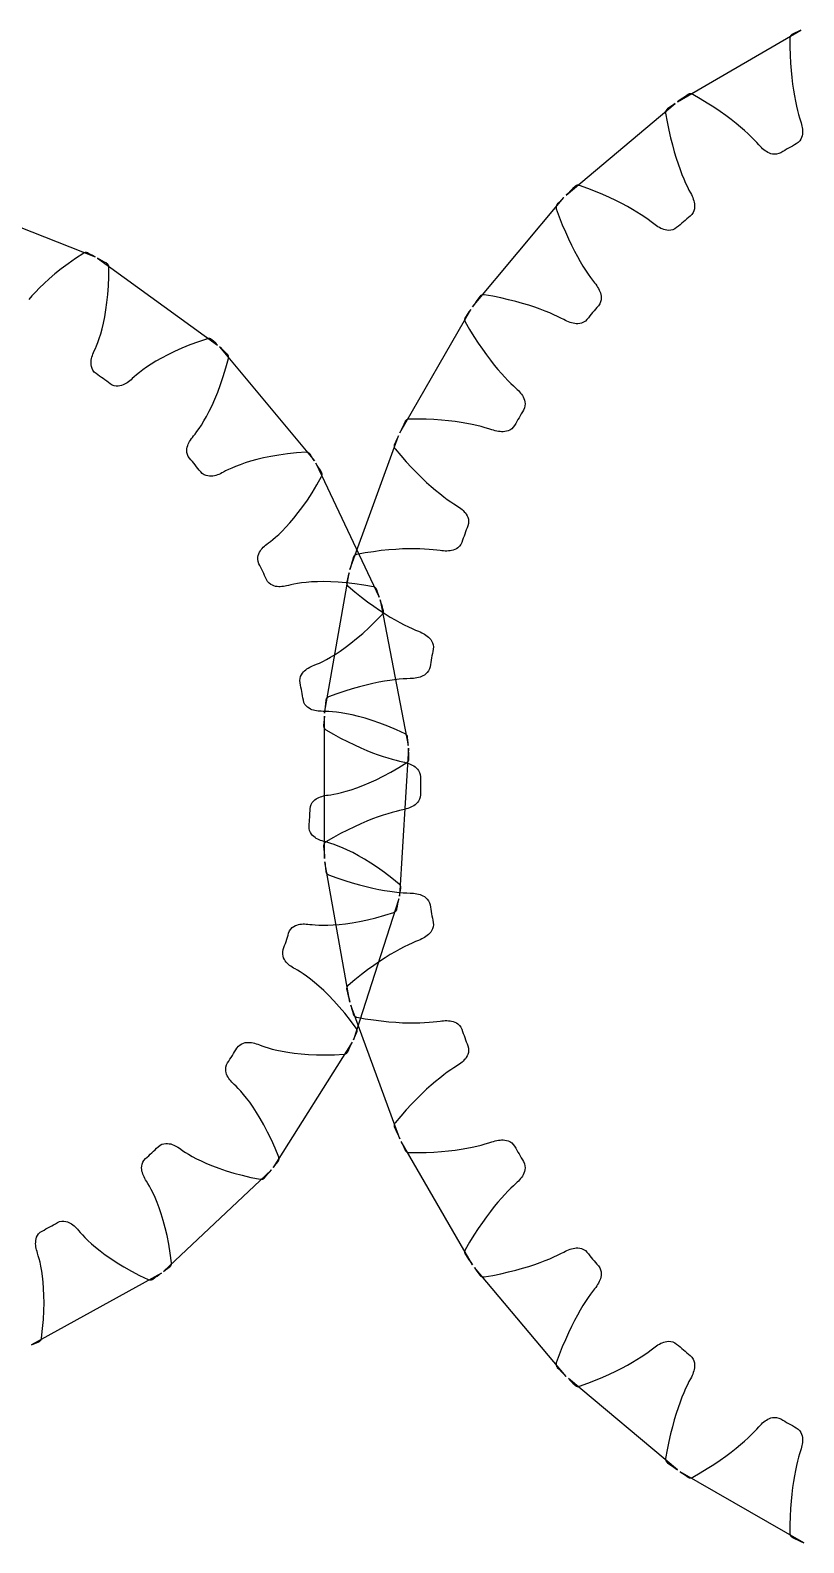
# Model space of a CAD drawing. Header units: metres. Extents: x -13.7 to 49.6, y -19 to 19.
# Drawn here: x 5.07 to 22.67, y -17.22 to 17.19 of the extents above; entities that cross this region are included whole.
import ezdxf

# ---------------------------------------------------------------- set-up
doc = ezdxf.new("R2010")
doc.units = ezdxf.units.M

msp = doc.modelspace()

# ---------------------------------------------------------------- linework, layer by layer
at = {"color": 1}
for points in [[(22.601, 17.189), (22.536, 17.159), (22.471, 17.128), (22.407, 17.097), (22.4, 17.093), (22.393, 17.089), (22.387, 17.084), (22.381, 17.079), (22.375, 17.073), (22.37, 17.067), (22.366, 17.06), (22.362, 17.054), (22.359, 17.046), (22.356, 17.039), (22.354, 17.031), (22.352, 17.024), (22.351, 17.016), (22.35, 17.008), (22.351, 16.809), (22.355, 16.62), (22.364, 16.441), (22.376, 16.272), (22.392, 16.112), (22.41, 15.963), (22.43, 15.823), (22.452, 15.694), (22.475, 15.574), (22.499, 15.465), (22.523, 15.365), (22.547, 15.276), (22.571, 15.196), (22.593, 15.126), (22.606, 15.086), (22.616, 15.048), (22.625, 15.011), (22.631, 14.974), (22.636, 14.938), (22.639, 14.902), (22.639, 14.866), (22.636, 14.829), (22.629, 14.791), (22.618, 14.753), (22.6, 14.713), (22.574, 14.673), (22.539, 14.636), (22.496, 14.606), (22.452, 14.581), (22.408, 14.556), (22.364, 14.531), (22.32, 14.506), (22.32, 14.506), (22.277, 14.481), (22.233, 14.455), (22.19, 14.43), (22.146, 14.404), (22.098, 14.382), (22.049, 14.37), (22.001, 14.367), (21.958, 14.372), (21.919, 14.381), (21.883, 14.394), (21.85, 14.41), (21.819, 14.428), (21.789, 14.448), (21.76, 14.471), (21.731, 14.495), (21.703, 14.521), (21.675, 14.549), (21.647, 14.579), (21.598, 14.634), (21.54, 14.694), (21.475, 14.76), (21.401, 14.831), (21.318, 14.906), (21.226, 14.986), (21.125, 15.07), (21.014, 15.157), (20.894, 15.247), (20.763, 15.341), (20.623, 15.436), (20.472, 15.533), (20.311, 15.631), (20.139, 15.731), (20.132, 15.734), (20.124, 15.738), (20.117, 15.74), (20.109, 15.742), (20.101, 15.743), (20.093, 15.744), (20.085, 15.744), (20.077, 15.743), (20.07, 15.742), (20.062, 15.74), (20.054, 15.737), (20.047, 15.734), (20.04, 15.731), (20.033, 15.726), (19.974, 15.686), (19.915, 15.646), (19.856, 15.605), (19.797, 15.564)], [(19.739, 15.523), (19.68, 15.481), (19.622, 15.44), (19.564, 15.398), (19.558, 15.393), (19.552, 15.387), (19.546, 15.382), (19.542, 15.375), (19.537, 15.369), (19.533, 15.362), (19.53, 15.355), (19.527, 15.347), (19.525, 15.34), (19.524, 15.332), (19.523, 15.324), (19.522, 15.316), (19.523, 15.308), (19.524, 15.3), (19.558, 15.105), (19.596, 14.92), (19.636, 14.745), (19.677, 14.58), (19.72, 14.426), (19.764, 14.281), (19.808, 14.148), (19.852, 14.024), (19.895, 13.91), (19.938, 13.807), (19.979, 13.713), (20.018, 13.629), (20.055, 13.554), (20.09, 13.489), (20.109, 13.452), (20.126, 13.416), (20.141, 13.381), (20.154, 13.346), (20.165, 13.311), (20.173, 13.276), (20.18, 13.241), (20.183, 13.204), (20.183, 13.166), (20.179, 13.126), (20.168, 13.084), (20.15, 13.04), (20.122, 12.998), (20.084, 12.96), (20.045, 12.928), (20.006, 12.896), (19.967, 12.864), (19.929, 12.831), (19.929, 12.831), (19.89, 12.799), (19.852, 12.766), (19.813, 12.733), (19.775, 12.701), (19.731, 12.67), (19.685, 12.65), (19.639, 12.639), (19.595, 12.636), (19.555, 12.639), (19.517, 12.646), (19.482, 12.655), (19.448, 12.668), (19.415, 12.682), (19.383, 12.699), (19.35, 12.718), (19.318, 12.739), (19.286, 12.762), (19.253, 12.787), (19.195, 12.832), (19.128, 12.881), (19.052, 12.935), (18.967, 12.992), (18.872, 13.052), (18.768, 13.114), (18.653, 13.179), (18.529, 13.246), (18.395, 13.314), (18.25, 13.383), (18.095, 13.452), (17.93, 13.522), (17.754, 13.591), (17.567, 13.659), (17.56, 13.661), (17.552, 13.663), (17.544, 13.664), (17.536, 13.664), (17.528, 13.664), (17.521, 13.663), (17.513, 13.662), (17.505, 13.66), (17.498, 13.657), (17.49, 13.654), (17.483, 13.651), (17.477, 13.646), (17.47, 13.641), (17.465, 13.636), (17.413, 13.586), (17.362, 13.536), (17.311, 13.486), (17.26, 13.435)], [(17.21, 13.384), (17.159, 13.333), (17.109, 13.282), (17.059, 13.231), (17.054, 13.225), (17.049, 13.219), (17.045, 13.212), (17.041, 13.205), (17.038, 13.198), (17.035, 13.19), (17.033, 13.183), (17.032, 13.175), (17.031, 13.167), (17.031, 13.159), (17.032, 13.151), (17.033, 13.143), (17.034, 13.136), (17.037, 13.128), (17.105, 12.941), (17.174, 12.765), (17.243, 12.6), (17.313, 12.445), (17.382, 12.301), (17.45, 12.166), (17.516, 12.042), (17.581, 11.928), (17.644, 11.824), (17.704, 11.729), (17.761, 11.644), (17.814, 11.568), (17.863, 11.501), (17.909, 11.442), (17.934, 11.41), (17.957, 11.377), (17.978, 11.345), (17.996, 11.313), (18.013, 11.28), (18.028, 11.247), (18.04, 11.213), (18.05, 11.178), (18.056, 11.141), (18.059, 11.1), (18.056, 11.057), (18.045, 11.011), (18.025, 10.964), (17.995, 10.921), (17.962, 10.882), (17.929, 10.844), (17.897, 10.805), (17.864, 10.767), (17.864, 10.767), (17.832, 10.728), (17.799, 10.689), (17.767, 10.65), (17.735, 10.611), (17.698, 10.574), (17.655, 10.546), (17.612, 10.527), (17.57, 10.517), (17.529, 10.512), (17.491, 10.512), (17.455, 10.516), (17.419, 10.522), (17.384, 10.531), (17.349, 10.542), (17.314, 10.555), (17.279, 10.57), (17.243, 10.587), (17.206, 10.606), (17.141, 10.64), (17.067, 10.677), (16.983, 10.716), (16.889, 10.758), (16.785, 10.8), (16.671, 10.844), (16.548, 10.888), (16.414, 10.932), (16.27, 10.976), (16.115, 11.018), (15.951, 11.06), (15.776, 11.1), (15.591, 11.137), (15.395, 11.172), (15.387, 11.173), (15.379, 11.173), (15.371, 11.173), (15.363, 11.172), (15.356, 11.17), (15.348, 11.168), (15.341, 11.165), (15.333, 11.162), (15.326, 11.158), (15.32, 11.154), (15.314, 11.149), (15.308, 11.144), (15.303, 11.138), (15.298, 11.131), (15.256, 11.073), (15.214, 11.015), (15.173, 10.957), (15.131, 10.898)], [(15.091, 10.839), (15.05, 10.78), (15.009, 10.721), (14.969, 10.662), (14.965, 10.655), (14.961, 10.648), (14.958, 10.641), (14.956, 10.633), (14.954, 10.626), (14.952, 10.618), (14.952, 10.61), (14.952, 10.602), (14.952, 10.594), (14.954, 10.586), (14.955, 10.579), (14.958, 10.571), (14.961, 10.564), (14.964, 10.557), (15.064, 10.385), (15.162, 10.224), (15.26, 10.073), (15.355, 9.932), (15.448, 9.802), (15.538, 9.681), (15.625, 9.571), (15.709, 9.469), (15.789, 9.378), (15.864, 9.295), (15.935, 9.221), (16.001, 9.155), (16.061, 9.098), (16.116, 9.048), (16.146, 9.02), (16.175, 8.992), (16.201, 8.964), (16.225, 8.936), (16.247, 8.907), (16.267, 8.877), (16.285, 8.846), (16.301, 8.812), (16.314, 8.777), (16.323, 8.737), (16.328, 8.694), (16.325, 8.647), (16.314, 8.597), (16.291, 8.549), (16.266, 8.506), (16.24, 8.462), (16.215, 8.419), (16.189, 8.375), (16.189, 8.375), (16.164, 8.331), (16.139, 8.287), (16.114, 8.244), (16.09, 8.2), (16.059, 8.156), (16.022, 8.121), (15.982, 8.095), (15.943, 8.078), (15.904, 8.066), (15.866, 8.06), (15.83, 8.057), (15.794, 8.057), (15.758, 8.059), (15.722, 8.064), (15.685, 8.071), (15.647, 8.079), (15.609, 8.09), (15.57, 8.102), (15.5, 8.125), (15.42, 8.148), (15.33, 8.172), (15.231, 8.197), (15.121, 8.221), (15.002, 8.244), (14.872, 8.266), (14.733, 8.286), (14.583, 8.304), (14.424, 8.319), (14.254, 8.331), (14.075, 8.34), (13.886, 8.345), (13.687, 8.345), (13.68, 8.345), (13.672, 8.344), (13.664, 8.342), (13.656, 8.34), (13.649, 8.337), (13.642, 8.333), (13.635, 8.329), (13.629, 8.325), (13.622, 8.32), (13.617, 8.314), (13.611, 8.309), (13.607, 8.302), (13.602, 8.296), (13.599, 8.289), (13.567, 8.224), (13.537, 8.159), (13.506, 8.095), (13.476, 8.03)], [(13.445, 7.965), (13.415, 7.9), (13.386, 7.834), (13.356, 7.769), (13.353, 7.762), (13.351, 7.754), (13.349, 7.746), (13.348, 7.739), (13.348, 7.731), (13.348, 7.723), (13.349, 7.715), (13.35, 7.707), (13.352, 7.699), (13.354, 7.692), (13.358, 7.685), (13.361, 7.678), (13.366, 7.671), (13.37, 7.665), (13.498, 7.513), (13.623, 7.371), (13.745, 7.239), (13.863, 7.117), (13.977, 7.005), (14.087, 6.902), (14.193, 6.808), (14.293, 6.723), (14.387, 6.647), (14.476, 6.578), (14.558, 6.517), (14.635, 6.464), (14.704, 6.418), (14.766, 6.379), (14.801, 6.357), (14.834, 6.334), (14.864, 6.311), (14.893, 6.287), (14.92, 6.262), (14.945, 6.237), (14.968, 6.209), (14.989, 6.179), (15.008, 6.146), (15.025, 6.109), (15.037, 6.067), (15.042, 6.02), (15.039, 5.969), (15.026, 5.918), (15.008, 5.871), (14.99, 5.824), (14.973, 5.776), (14.956, 5.729), (14.956, 5.729), (14.938, 5.681), (14.921, 5.634), (14.904, 5.586), (14.888, 5.539), (14.865, 5.491), (14.835, 5.45), (14.8, 5.418), (14.764, 5.393), (14.728, 5.375), (14.692, 5.362), (14.657, 5.353), (14.621, 5.347), (14.585, 5.343), (14.549, 5.341), (14.511, 5.341), (14.473, 5.343), (14.433, 5.347), (14.393, 5.353), (14.32, 5.363), (14.237, 5.372), (14.144, 5.38), (14.042, 5.387), (13.93, 5.391), (13.808, 5.393), (13.677, 5.392), (13.536, 5.388), (13.386, 5.38), (13.226, 5.367), (13.057, 5.35), (12.879, 5.327), (12.692, 5.299), (12.497, 5.265), (12.489, 5.263), (12.482, 5.261), (12.474, 5.258), (12.467, 5.254), (12.46, 5.25), (12.454, 5.245), (12.448, 5.24), (12.442, 5.235), (12.437, 5.229), (12.432, 5.222), (12.428, 5.216), (12.425, 5.209), (12.422, 5.201), (12.419, 5.194), (12.4, 5.125), (12.38, 5.056), (12.361, 4.987), (12.343, 4.918)], [(12.324, 4.848), (12.306, 4.779), (12.288, 4.71), (12.271, 4.64), (12.269, 4.632), (12.268, 4.625), (12.268, 4.617), (12.268, 4.609), (12.269, 4.601), (12.27, 4.593), (12.272, 4.585), (12.275, 4.578), (12.278, 4.571), (12.282, 4.564), (12.287, 4.557), (12.291, 4.551), (12.297, 4.545), (12.303, 4.54), (12.455, 4.412), (12.603, 4.294), (12.745, 4.186), (12.883, 4.086), (13.015, 3.996), (13.141, 3.913), (13.261, 3.839), (13.374, 3.773), (13.481, 3.714), (13.58, 3.662), (13.672, 3.616), (13.756, 3.577), (13.832, 3.544), (13.9, 3.516), (13.939, 3.5), (13.975, 3.484), (14.009, 3.466), (14.041, 3.448), (14.072, 3.428), (14.101, 3.407), (14.129, 3.384), (14.155, 3.358), (14.18, 3.329), (14.202, 3.295), (14.221, 3.256), (14.235, 3.211), (14.241, 3.16), (14.236, 3.107), (14.227, 3.058), (14.218, 3.008), (14.209, 2.958), (14.2, 2.909), (14.2, 2.909), (14.191, 2.859), (14.183, 2.809), (14.174, 2.759), (14.166, 2.71), (14.152, 2.658), (14.129, 2.613), (14.101, 2.575), (14.07, 2.545), (14.037, 2.521), (14.004, 2.502), (13.971, 2.487), (13.937, 2.474), (13.902, 2.464), (13.866, 2.456), (13.83, 2.45), (13.792, 2.445), (13.752, 2.442), (13.711, 2.44), (13.637, 2.437), (13.554, 2.432), (13.462, 2.424), (13.36, 2.413), (13.249, 2.398), (13.128, 2.379), (12.999, 2.355), (12.861, 2.327), (12.715, 2.292), (12.56, 2.252), (12.396, 2.206), (12.225, 2.153), (12.046, 2.092), (11.859, 2.025), (11.852, 2.022), (11.845, 2.018), (11.838, 2.014), (11.832, 2.009), (11.826, 2.004), (11.82, 1.998), (11.815, 1.992), (11.81, 1.986), (11.806, 1.979), (11.803, 1.972), (11.8, 1.964), (11.798, 1.957), (11.796, 1.949), (11.795, 1.941), (11.788, 1.87), (11.781, 1.799), (11.774, 1.727), (11.768, 1.656)], [(11.762, 1.585), (11.756, 1.513), (11.75, 1.442), (11.745, 1.37), (11.745, 1.362), (11.745, 1.354), (11.746, 1.347), (11.748, 1.339), (11.75, 1.331), (11.753, 1.324), (11.756, 1.317), (11.76, 1.31), (11.764, 1.303), (11.769, 1.297), (11.775, 1.291), (11.781, 1.286), (11.787, 1.281), (11.794, 1.277), (11.966, 1.178), (12.132, 1.087), (12.291, 1.005), (12.444, 0.931), (12.59, 0.865), (12.728, 0.806), (12.859, 0.753), (12.982, 0.708), (13.097, 0.668), (13.204, 0.634), (13.302, 0.605), (13.392, 0.581), (13.473, 0.562), (13.545, 0.546), (13.585, 0.537), (13.624, 0.527), (13.661, 0.516), (13.696, 0.503), (13.729, 0.489), (13.762, 0.473), (13.793, 0.455), (13.823, 0.435), (13.852, 0.41), (13.88, 0.381), (13.906, 0.346), (13.927, 0.303), (13.942, 0.255), (13.947, 0.202), (13.946, 0.151), (13.946, 0.101), (13.945, 0.05), (13.945, 0), (13.945, 0), (13.945, -0.05), (13.946, -0.101), (13.946, -0.151), (13.947, -0.202), (13.942, -0.255), (13.927, -0.303), (13.906, -0.346), (13.88, -0.381), (13.852, -0.41), (13.823, -0.435), (13.793, -0.455), (13.762, -0.473), (13.729, -0.489), (13.696, -0.503), (13.661, -0.516), (13.624, -0.527), (13.585, -0.537), (13.545, -0.546), (13.473, -0.562), (13.392, -0.581), (13.302, -0.605), (13.204, -0.634), (13.097, -0.668), (12.982, -0.708), (12.859, -0.753), (12.728, -0.806), (12.59, -0.865), (12.444, -0.931), (12.291, -1.005), (12.132, -1.087), (11.966, -1.178), (11.794, -1.277), (11.787, -1.281), (11.781, -1.286), (11.775, -1.291), (11.769, -1.297), (11.764, -1.303), (11.76, -1.31), (11.756, -1.317), (11.753, -1.324), (11.75, -1.331), (11.748, -1.339), (11.746, -1.347), (11.745, -1.354), (11.745, -1.362), (11.745, -1.37), (11.75, -1.442), (11.756, -1.513), (11.762, -1.585), (11.768, -1.656)], [(11.774, -1.727), (11.781, -1.799), (11.788, -1.87), (11.795, -1.941), (11.796, -1.949), (11.798, -1.957), (11.8, -1.964), (11.803, -1.972), (11.806, -1.979), (11.81, -1.986), (11.815, -1.992), (11.82, -1.998), (11.826, -2.004), (11.832, -2.009), (11.838, -2.014), (11.845, -2.018), (11.852, -2.022), (11.859, -2.025), (12.046, -2.092), (12.225, -2.153), (12.396, -2.206), (12.56, -2.252), (12.715, -2.292), (12.861, -2.327), (12.999, -2.355), (13.128, -2.379), (13.249, -2.398), (13.36, -2.413), (13.462, -2.424), (13.554, -2.432), (13.637, -2.437), (13.711, -2.44), (13.752, -2.442), (13.792, -2.445), (13.83, -2.45), (13.866, -2.456), (13.902, -2.464), (13.937, -2.474), (13.971, -2.487), (14.004, -2.502), (14.037, -2.521), (14.07, -2.545), (14.101, -2.575), (14.129, -2.613), (14.152, -2.658), (14.166, -2.71), (14.174, -2.759), (14.183, -2.809), (14.191, -2.859), (14.2, -2.909), (14.2, -2.909), (14.209, -2.958), (14.218, -3.008), (14.227, -3.058), (14.236, -3.107), (14.241, -3.16), (14.235, -3.211), (14.221, -3.256), (14.202, -3.295), (14.18, -3.329), (14.155, -3.358), (14.129, -3.384), (14.101, -3.407), (14.072, -3.428), (14.041, -3.448), (14.009, -3.466), (13.975, -3.484), (13.939, -3.5), (13.9, -3.516), (13.832, -3.544), (13.756, -3.577), (13.672, -3.616), (13.58, -3.662), (13.481, -3.714), (13.374, -3.773), (13.261, -3.839), (13.141, -3.913), (13.015, -3.996), (12.883, -4.086), (12.745, -4.186), (12.603, -4.294), (12.455, -4.412), (12.303, -4.54), (12.297, -4.545), (12.291, -4.551), (12.287, -4.557), (12.282, -4.564), (12.278, -4.571), (12.275, -4.578), (12.272, -4.585), (12.27, -4.593), (12.269, -4.601), (12.268, -4.609), (12.268, -4.617), (12.268, -4.625), (12.269, -4.632), (12.271, -4.64), (12.288, -4.71), (12.306, -4.779), (12.324, -4.848), (12.343, -4.918)], [(12.361, -4.987), (12.38, -5.056), (12.4, -5.125), (12.419, -5.194), (12.422, -5.201), (12.425, -5.209), (12.428, -5.216), (12.432, -5.222), (12.437, -5.229), (12.442, -5.235), (12.448, -5.24), (12.454, -5.245), (12.46, -5.25), (12.467, -5.254), (12.474, -5.258), (12.482, -5.261), (12.489, -5.263), (12.497, -5.265), (12.692, -5.299), (12.879, -5.327), (13.057, -5.35), (13.226, -5.367), (13.386, -5.38), (13.536, -5.388), (13.677, -5.392), (13.808, -5.393), (13.93, -5.391), (14.042, -5.387), (14.144, -5.38), (14.237, -5.372), (14.32, -5.363), (14.393, -5.353), (14.433, -5.347), (14.473, -5.343), (14.511, -5.341), (14.549, -5.341), (14.585, -5.343), (14.621, -5.347), (14.657, -5.353), (14.692, -5.362), (14.728, -5.375), (14.764, -5.393), (14.8, -5.418), (14.835, -5.45), (14.865, -5.491), (14.888, -5.539), (14.904, -5.586), (14.921, -5.634), (14.938, -5.681), (14.956, -5.729), (14.956, -5.729), (14.973, -5.776), (14.99, -5.824), (15.008, -5.871), (15.026, -5.918), (15.039, -5.969), (15.042, -6.02), (15.037, -6.067), (15.025, -6.109), (15.008, -6.146), (14.989, -6.179), (14.968, -6.209), (14.945, -6.237), (14.92, -6.262), (14.893, -6.287), (14.864, -6.311), (14.834, -6.334), (14.801, -6.357), (14.766, -6.379), (14.704, -6.418), (14.635, -6.464), (14.558, -6.517), (14.476, -6.578), (14.387, -6.647), (14.293, -6.723), (14.193, -6.808), (14.087, -6.902), (13.977, -7.005), (13.863, -7.117), (13.745, -7.239), (13.623, -7.371), (13.498, -7.513), (13.37, -7.665), (13.366, -7.671), (13.361, -7.678), (13.358, -7.685), (13.354, -7.692), (13.352, -7.699), (13.35, -7.707), (13.349, -7.715), (13.348, -7.723), (13.348, -7.731), (13.348, -7.739), (13.349, -7.746), (13.351, -7.754), (13.353, -7.762), (13.356, -7.769), (13.386, -7.834), (13.415, -7.9), (13.445, -7.965), (13.476, -8.03)], [(13.506, -8.095), (13.537, -8.159), (13.567, -8.224), (13.599, -8.289), (13.602, -8.296), (13.607, -8.302), (13.611, -8.309), (13.617, -8.314), (13.622, -8.32), (13.629, -8.325), (13.635, -8.329), (13.642, -8.333), (13.649, -8.337), (13.656, -8.34), (13.664, -8.342), (13.672, -8.344), (13.68, -8.345), (13.687, -8.345), (13.886, -8.345), (14.075, -8.34), (14.254, -8.331), (14.424, -8.319), (14.583, -8.304), (14.733, -8.286), (14.872, -8.266), (15.002, -8.244), (15.121, -8.221), (15.231, -8.197), (15.33, -8.172), (15.42, -8.148), (15.5, -8.125), (15.57, -8.102), (15.609, -8.09), (15.647, -8.079), (15.685, -8.071), (15.722, -8.064), (15.758, -8.059), (15.794, -8.057), (15.83, -8.057), (15.866, -8.06), (15.904, -8.066), (15.943, -8.078), (15.982, -8.095), (16.022, -8.121), (16.059, -8.156), (16.09, -8.2), (16.114, -8.244), (16.139, -8.287), (16.164, -8.331), (16.189, -8.375), (16.189, -8.375), (16.215, -8.419), (16.24, -8.462), (16.266, -8.506), (16.291, -8.549), (16.314, -8.597), (16.325, -8.647), (16.328, -8.694), (16.323, -8.737), (16.314, -8.777), (16.301, -8.812), (16.285, -8.846), (16.267, -8.877), (16.247, -8.907), (16.225, -8.936), (16.201, -8.964), (16.175, -8.992), (16.146, -9.02), (16.116, -9.048), (16.061, -9.098), (16.001, -9.155), (15.935, -9.221), (15.864, -9.295), (15.789, -9.378), (15.709, -9.469), (15.625, -9.571), (15.538, -9.681), (15.448, -9.802), (15.355, -9.932), (15.26, -10.073), (15.162, -10.224), (15.064, -10.385), (14.964, -10.557), (14.961, -10.564), (14.958, -10.571), (14.955, -10.579), (14.954, -10.586), (14.952, -10.594), (14.952, -10.602), (14.952, -10.61), (14.952, -10.618), (14.954, -10.626), (14.956, -10.633), (14.958, -10.641), (14.961, -10.648), (14.965, -10.655), (14.969, -10.662), (15.009, -10.721), (15.05, -10.78), (15.091, -10.839), (15.131, -10.898)], [(15.173, -10.957), (15.214, -11.015), (15.256, -11.073), (15.298, -11.131), (15.303, -11.138), (15.308, -11.144), (15.314, -11.149), (15.32, -11.154), (15.326, -11.158), (15.333, -11.162), (15.341, -11.165), (15.348, -11.168), (15.356, -11.17), (15.363, -11.172), (15.371, -11.173), (15.379, -11.173), (15.387, -11.173), (15.395, -11.172), (15.591, -11.137), (15.776, -11.1), (15.951, -11.06), (16.115, -11.018), (16.27, -10.976), (16.414, -10.932), (16.548, -10.888), (16.671, -10.844), (16.785, -10.8), (16.889, -10.758), (16.983, -10.716), (17.067, -10.677), (17.141, -10.64), (17.206, -10.606), (17.243, -10.587), (17.279, -10.57), (17.314, -10.555), (17.349, -10.542), (17.384, -10.531), (17.419, -10.522), (17.455, -10.516), (17.491, -10.512), (17.529, -10.512), (17.57, -10.517), (17.612, -10.527), (17.655, -10.546), (17.698, -10.574), (17.735, -10.611), (17.767, -10.65), (17.799, -10.689), (17.832, -10.728), (17.864, -10.767), (17.864, -10.767), (17.897, -10.805), (17.929, -10.844), (17.962, -10.882), (17.995, -10.921), (18.025, -10.964), (18.045, -11.011), (18.056, -11.057), (18.059, -11.1), (18.056, -11.141), (18.05, -11.178), (18.04, -11.213), (18.028, -11.247), (18.013, -11.28), (17.996, -11.313), (17.978, -11.345), (17.957, -11.377), (17.934, -11.41), (17.909, -11.442), (17.863, -11.501), (17.814, -11.568), (17.761, -11.644), (17.704, -11.729), (17.644, -11.824), (17.581, -11.928), (17.516, -12.042), (17.45, -12.166), (17.382, -12.301), (17.313, -12.445), (17.243, -12.6), (17.174, -12.765), (17.105, -12.941), (17.037, -13.128), (17.034, -13.136), (17.033, -13.143), (17.032, -13.151), (17.031, -13.159), (17.031, -13.167), (17.032, -13.175), (17.033, -13.183), (17.035, -13.19), (17.038, -13.198), (17.041, -13.205), (17.045, -13.212), (17.049, -13.219), (17.054, -13.225), (17.059, -13.231), (17.109, -13.282), (17.159, -13.333), (17.21, -13.384), (17.26, -13.435)], [(17.311, -13.486), (17.362, -13.536), (17.413, -13.586), (17.465, -13.636), (17.47, -13.641), (17.477, -13.646), (17.483, -13.651), (17.49, -13.654), (17.498, -13.657), (17.505, -13.66), (17.513, -13.662), (17.521, -13.663), (17.528, -13.664), (17.536, -13.664), (17.544, -13.664), (17.552, -13.663), (17.56, -13.661), (17.567, -13.659), (17.754, -13.591), (17.93, -13.522), (18.095, -13.452), (18.25, -13.383), (18.395, -13.314), (18.529, -13.246), (18.653, -13.179), (18.768, -13.114), (18.872, -13.052), (18.967, -12.992), (19.052, -12.935), (19.128, -12.881), (19.195, -12.832), (19.253, -12.787), (19.286, -12.762), (19.318, -12.739), (19.35, -12.718), (19.383, -12.699), (19.415, -12.682), (19.448, -12.668), (19.482, -12.655), (19.517, -12.646), (19.555, -12.639), (19.595, -12.636), (19.639, -12.639), (19.685, -12.65), (19.731, -12.67), (19.775, -12.701), (19.813, -12.733), (19.852, -12.766), (19.89, -12.799), (19.929, -12.831), (19.929, -12.831), (19.967, -12.864), (20.006, -12.896), (20.045, -12.928), (20.084, -12.96), (20.122, -12.998), (20.15, -13.04), (20.168, -13.084), (20.179, -13.126), (20.183, -13.166), (20.183, -13.204), (20.18, -13.241), (20.173, -13.276), (20.165, -13.311), (20.154, -13.346), (20.141, -13.381), (20.126, -13.416), (20.109, -13.452), (20.09, -13.489), (20.055, -13.554), (20.018, -13.629), (19.979, -13.713), (19.938, -13.807), (19.895, -13.91), (19.852, -14.024), (19.808, -14.148), (19.764, -14.281), (19.72, -14.426), (19.677, -14.58), (19.636, -14.745), (19.596, -14.92), (19.558, -15.105), (19.524, -15.3), (19.523, -15.308), (19.522, -15.316), (19.523, -15.324), (19.524, -15.332), (19.525, -15.34), (19.527, -15.347), (19.53, -15.355), (19.533, -15.362), (19.537, -15.369), (19.542, -15.375), (19.546, -15.382), (19.552, -15.387), (19.558, -15.393), (19.564, -15.398), (19.622, -15.44), (19.68, -15.481), (19.739, -15.523), (19.797, -15.564)], [(19.856, -15.605), (19.915, -15.646), (19.974, -15.686), (20.033, -15.726), (20.04, -15.731), (20.047, -15.734), (20.054, -15.737), (20.062, -15.74), (20.07, -15.742), (20.077, -15.743), (20.085, -15.744), (20.093, -15.744), (20.101, -15.743), (20.109, -15.742), (20.117, -15.74), (20.124, -15.738), (20.132, -15.734), (20.139, -15.731), (20.311, -15.631), (20.472, -15.533), (20.623, -15.436), (20.763, -15.341), (20.894, -15.247), (21.014, -15.157), (21.125, -15.07), (21.226, -14.986), (21.318, -14.906), (21.401, -14.831), (21.475, -14.76), (21.54, -14.694), (21.598, -14.634), (21.647, -14.579), (21.675, -14.549), (21.703, -14.521), (21.731, -14.495), (21.76, -14.471), (21.789, -14.448), (21.819, -14.428), (21.85, -14.41), (21.883, -14.394), (21.919, -14.381), (21.958, -14.372), (22.001, -14.367), (22.049, -14.37), (22.098, -14.382), (22.146, -14.404), (22.19, -14.43), (22.233, -14.455), (22.277, -14.481), (22.32, -14.506), (22.32, -14.506), (22.364, -14.531), (22.408, -14.556), (22.452, -14.581), (22.496, -14.606), (22.539, -14.636), (22.574, -14.673), (22.6, -14.713), (22.618, -14.753), (22.629, -14.791), (22.636, -14.829), (22.639, -14.866), (22.639, -14.902), (22.636, -14.938), (22.631, -14.974), (22.625, -15.011), (22.616, -15.048), (22.606, -15.086), (22.593, -15.126), (22.571, -15.196), (22.547, -15.276), (22.523, -15.365), (22.499, -15.465), (22.475, -15.574), (22.452, -15.694), (22.43, -15.823), (22.41, -15.963), (22.392, -16.112), (22.376, -16.272), (22.364, -16.441), (22.355, -16.62), (22.351, -16.809), (22.35, -17.008), (22.351, -17.016), (22.352, -17.024), (22.354, -17.031), (22.356, -17.039), (22.359, -17.046), (22.362, -17.054), (22.366, -17.06), (22.37, -17.067), (22.375, -17.073), (22.381, -17.079), (22.387, -17.084), (22.393, -17.089), (22.4, -17.093), (22.407, -17.097), (22.471, -17.128), (22.536, -17.159), (22.601, -17.189), (22.666, -17.22)]]:
    msp.add_lwpolyline(points, close=True, dxfattribs=at)
at = {"color": 5}
msp.add_lwpolyline([(3.407, 13.27), (6.547, 12.034), (6.494, 12.063), (6.441, 12.091), (6.388, 12.12), (6.381, 12.123), (6.374, 12.126), (6.367, 12.128), (6.36, 12.129), (6.352, 12.131), (6.345, 12.131), (6.337, 12.131), (6.33, 12.131), (6.323, 12.13), (6.315, 12.128), (6.308, 12.126), (6.301, 12.123), (6.295, 12.12), (6.288, 12.116), (6.103, 11.996), (5.932, 11.878), (5.775, 11.761), (5.631, 11.647), (5.501, 11.537), (5.384, 11.43), (5.28, 11.329), (5.187, 11.234), (5.106, 11.144), (5.036, 11.062)], dxfattribs=at)
for points in [[(9.334, 10.028), (9.29, 10.069), (9.246, 10.11), (9.201, 10.15), (9.195, 10.155), (9.189, 10.159), (9.183, 10.163), (9.176, 10.167), (9.17, 10.17), (9.162, 10.172), (9.155, 10.174), (9.148, 10.175), (9.141, 10.176), (9.133, 10.176), (9.126, 10.176), (9.118, 10.175), (9.111, 10.174), (9.104, 10.172), (8.895, 10.102), (8.699, 10.029), (8.518, 9.955), (8.351, 9.881), (8.198, 9.806), (8.058, 9.732), (7.931, 9.66), (7.818, 9.591), (7.717, 9.524), (7.629, 9.462), (7.553, 9.404), (7.488, 9.352), (7.435, 9.305), (7.392, 9.266), (7.363, 9.239), (7.334, 9.214), (7.304, 9.192), (7.275, 9.171), (7.245, 9.152), (7.214, 9.135), (7.182, 9.12), (7.148, 9.108), (7.112, 9.099), (7.072, 9.094), (7.029, 9.094), (6.983, 9.101), (6.935, 9.118), (6.89, 9.145), (6.85, 9.175), (6.81, 9.204), (6.77, 9.234), (6.73, 9.263), (6.73, 9.263), (6.69, 9.292), (6.649, 9.321), (6.609, 9.35), (6.568, 9.379), (6.528, 9.413), (6.498, 9.453), (6.476, 9.495), (6.463, 9.536), (6.456, 9.575), (6.454, 9.613), (6.455, 9.649), (6.459, 9.684), (6.465, 9.718), (6.474, 9.753), (6.484, 9.787), (6.497, 9.822), (6.512, 9.857), (6.528, 9.894), (6.553, 9.946), (6.58, 10.011), (6.61, 10.089), (6.641, 10.179), (6.673, 10.283), (6.705, 10.399), (6.737, 10.528), (6.766, 10.671), (6.793, 10.827), (6.817, 10.996), (6.836, 11.178), (6.85, 11.373), (6.859, 11.581), (6.861, 11.801), (6.86, 11.809), (6.859, 11.816), (6.858, 11.824), (6.856, 11.831), (6.853, 11.838), (6.85, 11.845), (6.847, 11.851), (6.843, 11.857), (6.838, 11.863), (6.834, 11.869), (6.828, 11.874), (6.823, 11.879), (6.817, 11.883), (6.81, 11.887), (6.758, 11.917), (6.705, 11.947), (6.653, 11.976), (6.6, 12.005)], [(11.535, 7.392), (11.502, 7.442), (11.469, 7.493), (11.436, 7.543), (11.432, 7.549), (11.427, 7.555), (11.422, 7.56), (11.416, 7.565), (11.411, 7.57), (11.404, 7.574), (11.398, 7.577), (11.391, 7.581), (11.384, 7.583), (11.377, 7.585), (11.37, 7.587), (11.362, 7.588), (11.355, 7.588), (11.347, 7.588), (11.127, 7.572), (10.92, 7.551), (10.726, 7.524), (10.546, 7.494), (10.379, 7.459), (10.225, 7.423), (10.084, 7.384), (9.957, 7.345), (9.843, 7.306), (9.742, 7.267), (9.654, 7.23), (9.578, 7.196), (9.515, 7.164), (9.464, 7.137), (9.429, 7.118), (9.395, 7.101), (9.361, 7.086), (9.327, 7.073), (9.293, 7.063), (9.259, 7.054), (9.224, 7.048), (9.188, 7.044), (9.151, 7.045), (9.111, 7.049), (9.07, 7.06), (9.027, 7.078), (8.985, 7.107), (8.948, 7.144), (8.917, 7.183), (8.885, 7.222), (8.854, 7.26), (8.822, 7.299), (8.822, 7.299), (8.791, 7.337), (8.759, 7.375), (8.727, 7.413), (8.694, 7.451), (8.664, 7.494), (8.645, 7.54), (8.634, 7.586), (8.632, 7.629), (8.634, 7.669), (8.641, 7.706), (8.652, 7.74), (8.664, 7.773), (8.679, 7.805), (8.696, 7.836), (8.715, 7.867), (8.736, 7.898), (8.759, 7.928), (8.784, 7.959), (8.82, 8.004), (8.863, 8.06), (8.911, 8.128), (8.964, 8.208), (9.021, 8.3), (9.081, 8.405), (9.143, 8.522), (9.207, 8.653), (9.272, 8.797), (9.337, 8.955), (9.401, 9.127), (9.463, 9.312), (9.523, 9.511), (9.58, 9.725), (9.581, 9.732), (9.582, 9.739), (9.583, 9.747), (9.583, 9.754), (9.582, 9.761), (9.581, 9.769), (9.579, 9.776), (9.577, 9.783), (9.574, 9.79), (9.571, 9.797), (9.567, 9.803), (9.562, 9.809), (9.558, 9.815), (9.553, 9.82), (9.509, 9.862), (9.466, 9.904), (9.422, 9.946), (9.378, 9.987)], [(13.011, 4.291), (12.992, 4.348), (12.972, 4.405), (12.953, 4.462), (12.95, 4.469), (12.947, 4.476), (12.943, 4.482), (12.939, 4.488), (12.935, 4.494), (12.93, 4.5), (12.924, 4.505), (12.918, 4.51), (12.912, 4.514), (12.906, 4.518), (12.899, 4.521), (12.892, 4.524), (12.885, 4.526), (12.878, 4.528), (12.661, 4.567), (12.455, 4.598), (12.261, 4.62), (12.078, 4.635), (11.908, 4.644), (11.75, 4.647), (11.604, 4.644), (11.471, 4.638), (11.351, 4.628), (11.243, 4.616), (11.149, 4.602), (11.067, 4.588), (10.998, 4.573), (10.942, 4.559), (10.903, 4.549), (10.866, 4.542), (10.829, 4.536), (10.793, 4.532), (10.758, 4.53), (10.722, 4.53), (10.687, 4.532), (10.652, 4.538), (10.615, 4.547), (10.578, 4.562), (10.54, 4.582), (10.503, 4.611), (10.47, 4.649), (10.443, 4.695), (10.423, 4.74), (10.402, 4.785), (10.381, 4.83), (10.36, 4.875), (10.36, 4.875), (10.339, 4.92), (10.318, 4.965), (10.296, 5.01), (10.274, 5.054), (10.256, 5.104), (10.248, 5.154), (10.25, 5.201), (10.258, 5.243), (10.27, 5.281), (10.286, 5.315), (10.305, 5.346), (10.325, 5.374), (10.347, 5.401), (10.371, 5.427), (10.397, 5.453), (10.425, 5.477), (10.455, 5.501), (10.487, 5.525), (10.534, 5.559), (10.589, 5.603), (10.653, 5.657), (10.724, 5.721), (10.802, 5.796), (10.886, 5.882), (10.975, 5.981), (11.07, 6.091), (11.169, 6.215), (11.271, 6.352), (11.375, 6.502), (11.482, 6.666), (11.589, 6.844), (11.697, 7.037), (11.701, 7.043), (11.703, 7.05), (11.706, 7.057), (11.707, 7.065), (11.709, 7.072), (11.709, 7.079), (11.709, 7.087), (11.709, 7.094), (11.708, 7.102), (11.706, 7.109), (11.704, 7.116), (11.701, 7.123), (11.698, 7.13), (11.695, 7.136), (11.663, 7.188), (11.631, 7.239), (11.599, 7.29), (11.567, 7.341)], [(13.669, 0.92), (13.665, 0.981), (13.66, 1.041), (13.656, 1.101), (13.655, 1.108), (13.653, 1.115), (13.651, 1.123), (13.649, 1.13), (13.646, 1.136), (13.642, 1.143), (13.638, 1.149), (13.634, 1.155), (13.629, 1.161), (13.624, 1.166), (13.618, 1.171), (13.612, 1.175), (13.606, 1.179), (13.599, 1.183), (13.399, 1.275), (13.207, 1.356), (13.025, 1.426), (12.852, 1.486), (12.689, 1.537), (12.536, 1.579), (12.395, 1.613), (12.264, 1.64), (12.145, 1.66), (12.038, 1.675), (11.943, 1.685), (11.86, 1.691), (11.79, 1.694), (11.732, 1.694), (11.692, 1.695), (11.654, 1.697), (11.617, 1.7), (11.581, 1.705), (11.546, 1.712), (11.512, 1.721), (11.479, 1.732), (11.446, 1.747), (11.413, 1.765), (11.38, 1.788), (11.349, 1.817), (11.32, 1.854), (11.297, 1.899), (11.283, 1.95), (11.274, 1.999), (11.265, 2.048), (11.256, 2.097), (11.247, 2.146), (11.247, 2.146), (11.238, 2.194), (11.228, 2.243), (11.218, 2.292), (11.208, 2.34), (11.203, 2.393), (11.208, 2.443), (11.221, 2.488), (11.239, 2.527), (11.261, 2.561), (11.285, 2.59), (11.31, 2.615), (11.337, 2.638), (11.366, 2.659), (11.395, 2.678), (11.427, 2.696), (11.46, 2.712), (11.495, 2.728), (11.531, 2.743), (11.585, 2.765), (11.65, 2.794), (11.725, 2.83), (11.809, 2.874), (11.904, 2.927), (12.007, 2.99), (12.118, 3.063), (12.237, 3.147), (12.363, 3.242), (12.496, 3.349), (12.635, 3.469), (12.779, 3.601), (12.927, 3.747), (13.08, 3.907), (13.085, 3.912), (13.089, 3.918), (13.093, 3.924), (13.096, 3.931), (13.099, 3.938), (13.102, 3.945), (13.104, 3.952), (13.105, 3.959), (13.106, 3.967), (13.106, 3.974), (13.106, 3.982), (13.105, 3.989), (13.104, 3.996), (13.102, 4.004), (13.084, 4.061), (13.066, 4.119), (13.048, 4.176), (13.029, 4.234)], [(13.468, -2.508), (13.479, -2.449), (13.49, -2.389), (13.5, -2.33), (13.501, -2.323), (13.502, -2.315), (13.502, -2.308), (13.501, -2.3), (13.5, -2.293), (13.498, -2.286), (13.496, -2.279), (13.493, -2.272), (13.49, -2.265), (13.486, -2.259), (13.482, -2.253), (13.477, -2.247), (13.472, -2.241), (13.466, -2.236), (13.295, -2.097), (13.129, -1.971), (12.97, -1.858), (12.817, -1.757), (12.672, -1.667), (12.535, -1.589), (12.406, -1.52), (12.287, -1.462), (12.177, -1.412), (12.077, -1.371), (11.987, -1.338), (11.908, -1.311), (11.841, -1.291), (11.784, -1.276), (11.746, -1.266), (11.709, -1.255), (11.674, -1.242), (11.641, -1.228), (11.609, -1.213), (11.578, -1.196), (11.549, -1.177), (11.52, -1.155), (11.493, -1.129), (11.467, -1.099), (11.444, -1.062), (11.426, -1.019), (11.414, -0.97), (11.413, -0.917), (11.417, -0.868), (11.421, -0.818), (11.424, -0.769), (11.427, -0.719), (11.427, -0.719), (11.43, -0.669), (11.433, -0.62), (11.436, -0.57), (11.438, -0.52), (11.446, -0.468), (11.463, -0.421), (11.487, -0.381), (11.515, -0.347), (11.544, -0.32), (11.574, -0.298), (11.605, -0.28), (11.637, -0.265), (11.67, -0.251), (11.703, -0.24), (11.738, -0.231), (11.774, -0.223), (11.812, -0.216), (11.851, -0.211), (11.909, -0.203), (11.979, -0.191), (12.06, -0.175), (12.153, -0.153), (12.258, -0.125), (12.373, -0.09), (12.499, -0.047), (12.635, 0.005), (12.781, 0.066), (12.936, 0.136), (13.101, 0.218), (13.273, 0.31), (13.453, 0.414), (13.64, 0.531), (13.646, 0.535), (13.652, 0.54), (13.658, 0.545), (13.663, 0.551), (13.667, 0.556), (13.671, 0.563), (13.675, 0.569), (13.678, 0.576), (13.681, 0.583), (13.683, 0.59), (13.685, 0.597), (13.686, 0.605), (13.686, 0.612), (13.686, 0.619), (13.683, 0.68), (13.68, 0.74), (13.677, 0.8), (13.673, 0.86)], [(12.422, -5.779), (12.447, -5.724), (12.472, -5.669), (12.497, -5.614), (12.5, -5.607), (12.502, -5.6), (12.504, -5.593), (12.505, -5.586), (12.506, -5.578), (12.506, -5.571), (12.505, -5.563), (12.504, -5.556), (12.503, -5.549), (12.5, -5.541), (12.498, -5.535), (12.495, -5.528), (12.491, -5.521), (12.487, -5.515), (12.356, -5.338), (12.227, -5.174), (12.101, -5.025), (11.978, -4.889), (11.859, -4.766), (11.746, -4.656), (11.638, -4.558), (11.537, -4.472), (11.443, -4.396), (11.356, -4.332), (11.278, -4.277), (11.208, -4.232), (11.147, -4.195), (11.097, -4.167), (11.062, -4.147), (11.03, -4.127), (10.999, -4.106), (10.97, -4.085), (10.943, -4.062), (10.917, -4.038), (10.893, -4.012), (10.871, -3.983), (10.851, -3.952), (10.834, -3.916), (10.821, -3.875), (10.813, -3.829), (10.815, -3.778), (10.827, -3.727), (10.843, -3.68), (10.858, -3.633), (10.874, -3.585), (10.89, -3.538), (10.89, -3.538), (10.905, -3.491), (10.92, -3.444), (10.935, -3.396), (10.949, -3.349), (10.97, -3.3), (10.999, -3.258), (11.032, -3.225), (11.066, -3.2), (11.102, -3.181), (11.136, -3.167), (11.171, -3.157), (11.206, -3.15), (11.24, -3.146), (11.276, -3.143), (11.312, -3.143), (11.349, -3.144), (11.387, -3.147), (11.427, -3.151), (11.484, -3.158), (11.555, -3.164), (11.638, -3.169), (11.733, -3.171), (11.841, -3.169), (11.962, -3.164), (12.095, -3.153), (12.239, -3.137), (12.396, -3.115), (12.564, -3.085), (12.743, -3.047), (12.933, -3.001), (13.133, -2.944), (13.344, -2.878), (13.351, -2.875), (13.358, -2.872), (13.364, -2.869), (13.37, -2.864), (13.376, -2.86), (13.382, -2.855), (13.387, -2.85), (13.392, -2.844), (13.396, -2.838), (13.4, -2.831), (13.403, -2.825), (13.406, -2.818), (13.408, -2.811), (13.41, -2.804), (13.422, -2.745), (13.434, -2.685), (13.446, -2.626), (13.457, -2.567)], [(10.594, -8.686), (10.632, -8.639), (10.67, -8.593), (10.708, -8.546), (10.712, -8.54), (10.716, -8.533), (10.72, -8.527), (10.723, -8.52), (10.725, -8.513), (10.727, -8.506), (10.729, -8.498), (10.73, -8.491), (10.73, -8.484), (10.73, -8.476), (10.729, -8.469), (10.727, -8.461), (10.726, -8.454), (10.723, -8.447), (10.64, -8.243), (10.556, -8.052), (10.471, -7.876), (10.386, -7.714), (10.302, -7.566), (10.219, -7.431), (10.139, -7.309), (10.063, -7.2), (9.99, -7.104), (9.922, -7.02), (9.86, -6.947), (9.803, -6.886), (9.754, -6.836), (9.712, -6.796), (9.683, -6.768), (9.657, -6.741), (9.632, -6.713), (9.609, -6.685), (9.589, -6.656), (9.57, -6.626), (9.553, -6.595), (9.539, -6.562), (9.528, -6.526), (9.52, -6.487), (9.517, -6.444), (9.521, -6.397), (9.535, -6.349), (9.56, -6.302), (9.587, -6.261), (9.614, -6.219), (9.641, -6.177), (9.668, -6.135), (9.668, -6.135), (9.694, -6.093), (9.72, -6.051), (9.747, -6.009), (9.773, -5.966), (9.805, -5.925), (9.843, -5.891), (9.883, -5.867), (9.923, -5.852), (9.962, -5.842), (9.999, -5.837), (10.035, -5.836), (10.07, -5.838), (10.105, -5.842), (10.14, -5.849), (10.175, -5.857), (10.211, -5.868), (10.247, -5.88), (10.284, -5.894), (10.338, -5.915), (10.405, -5.938), (10.484, -5.963), (10.576, -5.989), (10.681, -6.015), (10.799, -6.039), (10.93, -6.062), (11.075, -6.083), (11.232, -6.1), (11.402, -6.113), (11.585, -6.121), (11.781, -6.123), (11.989, -6.118), (12.209, -6.106), (12.216, -6.105), (12.224, -6.104), (12.231, -6.102), (12.238, -6.1), (12.245, -6.097), (12.251, -6.093), (12.258, -6.089), (12.264, -6.085), (12.269, -6.08), (12.275, -6.075), (12.28, -6.069), (12.284, -6.063), (12.288, -6.057), (12.292, -6.05), (12.318, -5.996), (12.344, -5.942), (12.37, -5.888), (12.396, -5.833)], [(8.101, -11.048), (8.15, -11.012), (8.198, -10.976), (8.246, -10.94), (8.252, -10.935), (8.258, -10.93), (8.263, -10.925), (8.267, -10.919), (8.271, -10.913), (8.275, -10.906), (8.278, -10.9), (8.281, -10.893), (8.283, -10.885), (8.285, -10.878), (8.286, -10.871), (8.286, -10.863), (8.286, -10.856), (8.286, -10.849), (8.256, -10.63), (8.222, -10.425), (8.183, -10.233), (8.141, -10.055), (8.096, -9.89), (8.05, -9.739), (8.003, -9.601), (7.956, -9.476), (7.909, -9.365), (7.865, -9.267), (7.822, -9.181), (7.783, -9.108), (7.748, -9.047), (7.717, -8.997), (7.696, -8.964), (7.677, -8.93), (7.66, -8.897), (7.645, -8.864), (7.632, -8.831), (7.622, -8.798), (7.613, -8.764), (7.608, -8.728), (7.605, -8.691), (7.607, -8.651), (7.615, -8.608), (7.631, -8.564), (7.657, -8.521), (7.692, -8.481), (7.729, -8.448), (7.765, -8.414), (7.802, -8.381), (7.838, -8.347), (7.838, -8.347), (7.874, -8.313), (7.91, -8.278), (7.946, -8.244), (7.982, -8.209), (8.023, -8.177), (8.068, -8.154), (8.113, -8.141), (8.156, -8.135), (8.196, -8.136), (8.233, -8.141), (8.268, -8.148), (8.302, -8.159), (8.335, -8.172), (8.367, -8.187), (8.399, -8.204), (8.431, -8.222), (8.463, -8.243), (8.495, -8.266), (8.542, -8.3), (8.601, -8.339), (8.672, -8.383), (8.755, -8.431), (8.85, -8.482), (8.958, -8.535), (9.079, -8.59), (9.214, -8.646), (9.362, -8.701), (9.524, -8.756), (9.699, -8.809), (9.888, -8.86), (10.09, -8.907), (10.307, -8.95), (10.314, -8.951), (10.322, -8.952), (10.329, -8.952), (10.337, -8.951), (10.344, -8.95), (10.351, -8.948), (10.358, -8.946), (10.365, -8.944), (10.372, -8.94), (10.378, -8.937), (10.384, -8.932), (10.39, -8.928), (10.396, -8.923), (10.401, -8.917), (10.44, -8.871), (10.479, -8.825), (10.518, -8.779), (10.556, -8.733)], [(5.099, -12.716), (5.155, -12.693), (5.211, -12.67), (5.267, -12.647), (5.273, -12.644), (5.28, -12.64), (5.286, -12.636), (5.292, -12.632), (5.298, -12.627), (5.303, -12.622), (5.308, -12.616), (5.312, -12.61), (5.316, -12.603), (5.319, -12.597), (5.322, -12.59), (5.324, -12.583), (5.326, -12.576), (5.327, -12.568), (5.353, -12.349), (5.371, -12.142), (5.381, -11.946), (5.385, -11.763), (5.382, -11.593), (5.375, -11.435), (5.364, -11.29), (5.349, -11.157), (5.332, -11.038), (5.313, -10.931), (5.293, -10.838), (5.273, -10.757), (5.254, -10.689), (5.237, -10.634), (5.225, -10.596), (5.215, -10.559), (5.207, -10.523), (5.2, -10.487), (5.196, -10.452), (5.194, -10.417), (5.195, -10.382), (5.198, -10.346), (5.205, -10.309), (5.217, -10.271), (5.235, -10.232), (5.262, -10.193), (5.297, -10.157), (5.341, -10.128), (5.385, -10.105), (5.429, -10.081), (5.472, -10.058), (5.516, -10.034), (5.516, -10.034), (5.56, -10.01), (5.603, -9.985), (5.646, -9.961), (5.689, -9.936), (5.738, -9.915), (5.787, -9.904), (5.834, -9.903), (5.877, -9.908), (5.915, -9.919), (5.95, -9.932), (5.982, -9.949), (6.012, -9.967), (6.041, -9.988), (6.068, -10.01), (6.095, -10.034), (6.121, -10.061), (6.147, -10.089), (6.172, -10.119), (6.21, -10.164), (6.257, -10.216), (6.314, -10.276), (6.383, -10.343), (6.463, -10.416), (6.554, -10.495), (6.658, -10.578), (6.774, -10.666), (6.904, -10.756), (7.047, -10.85), (7.203, -10.945), (7.374, -11.041), (7.558, -11.137), (7.757, -11.232), (7.764, -11.235), (7.771, -11.238), (7.778, -11.239), (7.786, -11.241), (7.793, -11.241), (7.801, -11.242), (7.808, -11.241), (7.815, -11.24), (7.823, -11.239), (7.83, -11.237), (7.837, -11.234), (7.844, -11.231), (7.85, -11.228), (7.856, -11.224), (7.906, -11.189), (7.955, -11.154), (8.004, -11.119), (8.053, -11.084)]]:
    msp.add_lwpolyline(points, close=True, dxfattribs=at)

doc.saveas('drawing.dxf')
